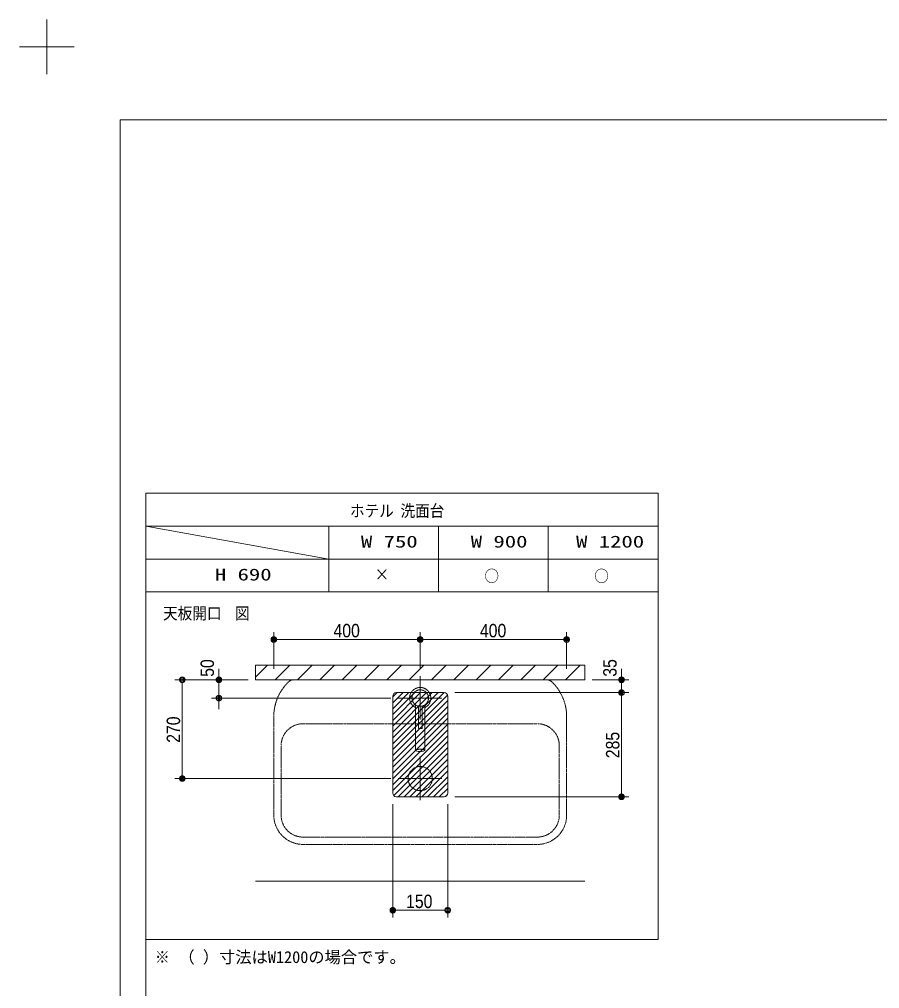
# Model space of a CAD drawing. Units: millimetres, scale not verified. Extents: x -6062 to 6062, y -3045 to 3045.
# Drawn here: x -6062 to -3712, y 396 to 3045 of the extents above; entities that cross this region are included whole.
import ezdxf
from ezdxf.enums import TextEntityAlignment as Align

# ---------------------------------------------------------------- set-up
doc = ezdxf.new("R2010")
doc.units = ezdxf.units.MM
doc.header["$LTSCALE"] = 20
doc.linetypes.add('CHAIN1', pattern=[8, 5, -1, 1, -1])
for name, color, linetype, lineweight in [('0-0_1図面枠', 7, 'Continuous', 9), ('0-1_2寸法-2', 7, 'Continuous', 9), ('0-2_0', 7, 'Continuous', 9), ('0-3_2寸法-1', 7, 'Continuous', 9), ('0-5_3一般', 7, 'Continuous', 9)]:
    doc.layers.add(name, color=color, linetype=linetype, lineweight=lineweight)
doc.styles.add('ＭＳ ゴシック', font='')
doc.styles.add('ＭＳ Ｐゴシック', font='')
doc.styles.get('ＭＳ ゴシック').set_extended_font_data('MS Gothic')
doc.styles.get('ＭＳ Ｐゴシック').set_extended_font_data('MS PGothic')

# ---------------------------------------------------------------- blocks, each defined once
blk = doc.blocks.new('グループ')
at = {"layer": '0-0_1図面枠'}
for p, q in [((-84000, 57900), (-84000, 60900)), ((-85500, 59400), (-82500, 59400))]:
    blk.add_line(p, q, dxfattribs=at)
blk = doc.blocks.new('グループ-2')
at = {"layer": '0-0_1図面枠'}
blk.add_lwpolyline([(-80000, 55400), (80000, 55400), (80000, -55400), (-80000, -55400)], close=True, dxfattribs=at)
blk = doc.blocks.new('図面枠')
at = {"layer": '0-0_1図面枠'}
for name in ['グループ', 'グループ-2']:
    blk.add_blockref(name, (0, 0), dxfattribs=at)
blk = doc.blocks.new('_Dot')
at = {"layer": '0-2_0'}
for p, q in [((-10, 0), (-20, 0)), ((9.78, 2), (-9.78, 2)), ((7.99, 6), (-7.99, 6)), ((9.16, -3.98), (-9.16, -3.98)), ((6, -7.98), (-6, -7.98))]:
    blk.add_line(p, q, dxfattribs=at)
for points in [[(10, 0), (9.92, 1.25), (9.69, 2.49), (9.3, 3.68), (8.76, 4.82), (8.09, 5.88), (7.29, 6.85), (6.37, 7.71), (5.36, 8.44), (4.26, 9.05), (3.09, 9.51), (1.87, 9.82), (0.63, 9.98), (-0.63, 9.98), (-1.87, 9.82), (-3.09, 9.51), (-4.26, 9.05), (-5.36, 8.44), (-6.37, 7.71), (-7.29, 6.85), (-8.09, 5.88), (-8.76, 4.82), (-9.3, 3.68), (-9.69, 2.49), (-9.92, 1.25), (-10, 0), (0, 0)], [(-10, 0), (-9.92, -1.25), (-9.69, -2.49), (-9.3, -3.68), (-8.76, -4.82), (-8.09, -5.88), (-7.29, -6.85), (-6.37, -7.71), (-5.36, -8.44), (-4.26, -9.05), (-3.09, -9.51), (-1.87, -9.82), (-0.63, -9.98), (0.63, -9.98), (1.87, -9.82), (3.09, -9.51), (4.26, -9.05), (5.36, -8.44), (6.37, -7.71), (7.29, -6.85), (8.09, -5.88), (8.76, -4.82), (9.3, -3.68), (9.69, -2.49), (9.92, -1.25), (10, 0), (0, 0)]]:
    blk.add_lwpolyline(points, close=True, dxfattribs=at)
blk = doc.blocks.new('グループ-20')
at = {"layer": '0-5_3一般', "linetype": 'CHAIN1'}
for p, q in [((-63600, 20600), (-63600, 18200)), ((-64800, 19400), (-62400, 19400))]:
    blk.add_line(p, q, dxfattribs=at)
blk.add_circle((-63600, 19400), 660, dxfattribs=at)
blk = doc.blocks.new('グループ-21')
at = {"layer": '0-5_3一般', "linetype": 'CHAIN1'}
for p, q in [((-56690, 24800), (-70510, 24800)), ((-71600, 22800), (-71600, 17400)), ((-55600, 17400), (-55600, 22800)), ((-70000, 22400), (-57200, 22400)), ((-71200, 17400), (-71200, 21200)), ((-56000, 21200), (-56000, 17400)), ((-57200, 16200), (-70000, 16200)), ((-70000, 15800), (-57200, 15800))]:
    blk.add_line(p, q, dxfattribs=at)
for centre, radius, start, end in [((-69000, 22800), 2600, 133.3418, 180), ((-70510, 24400), 400, 90, 133.3418), ((-56690, 24400), 400, 46.6582, 90), ((-58200, 22800), 2600, 0, 46.6582), ((-70000, 21200), 1200, 90, 180), ((-57200, 21200), 1200, 0, 90), ((-70000, 17400), 1600, 180, 270), ((-70000, 17400), 1200, 180, 270), ((-57200, 17400), 1600, 270, 0), ((-57200, 17400), 1200, 270, 0)]:
    blk.add_arc(centre, radius, start, end, dxfattribs=at)
at = {"layer": '0-5_3一般'}
blk.add_blockref('グループ-20', (0, 0), dxfattribs=at)
blk = doc.blocks.new('グループ-22')
at = {"layer": '0-5_3一般', "linetype": 'CHAIN1'}
for p, q in [((-63600, 25000), (-63600, 22600)), ((-64800, 23800), (-62400, 23800))]:
    blk.add_line(p, q, dxfattribs=at)
for points in [[(-63850, 22285.1), (-63850, 22337), (-63850, 22388.8), (-63850, 22440.7), (-63850, 22492.5), (-63850, 22544.4), (-63850, 22596.2), (-63850, 22648.1), (-63850, 22699.9), (-63850, 22751.8), (-63850, 22803.6), (-63850, 22855.5), (-63850, 22907.3), (-63850, 22959.2), (-63850, 23011), (-63850, 23062.9), (-63850, 23114.7), (-63850, 23166.6), (-63850, 23218.4), (-63850, 23270.3), (-63850, 23322.1), (-63850, 23374), (-63850, 23425.8)], [(-63350, 23425.8), (-63350, 23374), (-63350, 23322.1), (-63350, 23270.3), (-63350, 23218.4), (-63350, 23166.6), (-63350, 23114.7), (-63350, 23062.9), (-63350, 23011), (-63350, 22959.2), (-63350, 22907.3), (-63350, 22855.5), (-63350, 22803.6), (-63350, 22751.8), (-63350, 22699.9), (-63350, 22648.1), (-63350, 22596.2), (-63350, 22544.4), (-63350, 22492.5), (-63350, 22440.7), (-63350, 22388.8), (-63350, 22337), (-63350, 22285.1), (-63350, 22233.3), (-63350, 22181.4), (-63350, 22129.6), (-63350, 22077.7), (-63350, 22025.9), (-63350, 21974), (-63350, 21922.2), (-63350, 21870.3), (-63350, 21818.5), (-63350, 21766.6), (-63350, 21714.8), (-63350, 21662.9), (-63350, 21611.1), (-63350, 21559.2), (-63350, 21507.4), (-63350, 21455.5), (-63350, 21403.7)], [(-63350, 21403.7), (-63350, 21351.8), (-63350, 21300), (-63350, 21248.1), (-63350, 21196.3), (-63350, 21144.4), (-63350, 21092.6), (-63350, 21040.7), (-63350, 20988.9), (-63350, 20937), (-63423.5, 20891.5), (-63600, 20872.7), (-63776.5, 20891.5), (-63850, 20937), (-63850, 20988.9), (-63850, 21040.7), (-63850, 21092.6), (-63850, 21144.4), (-63850, 21196.3), (-63850, 21248.1), (-63850, 21300), (-63850, 21351.8), (-63850, 21403.7), (-63850, 21455.5), (-63850, 21507.4), (-63850, 21559.2), (-63850, 21611.1), (-63850, 21662.9), (-63850, 21714.8), (-63850, 21766.6), (-63850, 21818.5), (-63850, 21870.3), (-63850, 21922.2), (-63850, 21974), (-63850, 22025.9), (-63850, 22077.7), (-63850, 22129.6), (-63850, 22181.4), (-63850, 22233.3), (-63850, 22285.1)], [(-63850, 20937.4), (-63849.8, 20940), (-63849.2, 20942.5), (-63848.3, 20945.1), (-63847, 20947.6), (-63845.3, 20950), (-63843.2, 20952.5), (-63840.8, 20954.9), (-63837.9, 20957.3), (-63834.7, 20959.7), (-63831.2, 20962.1), (-63827.2, 20964.4), (-63822.9, 20966.7), (-63818.2, 20969), (-63813.1, 20971.2), (-63807.7, 20973.4), (-63802.1, 20975.5), (-63796.2, 20977.5), (-63790.1, 20979.5), (-63783.6, 20981.3), (-63776.9, 20983.2), (-63769.9, 20984.9), (-63762.6, 20986.6), (-63755.1, 20988.2), (-63747.2, 20989.7), (-63739.1, 20991.1), (-63730.7, 20992.5), (-63722.1, 20993.8), (-63713.3, 20995.1), (-63704.4, 20996.2), (-63695.4, 20997.2), (-63686.3, 20998.1), (-63677.2, 20999), (-63667.9, 20999.7), (-63658.5, 21000.3), (-63649, 21000.9), (-63639.4, 21001.3), (-63629.7, 21001.6), (-63619.9, 21001.9), (-63610, 21002)], [(-63610, 21002), (-63600, 21002.1), (-63590, 21002), (-63580.1, 21001.9), (-63570.3, 21001.6), (-63560.6, 21001.3), (-63551, 21000.9), (-63541.5, 21000.3), (-63532.1, 20999.7), (-63522.8, 20999), (-63513.7, 20998.1), (-63504.6, 20997.2), (-63495.6, 20996.2), (-63486.7, 20995.1), (-63477.9, 20993.8), (-63469.3, 20992.5), (-63460.9, 20991.1), (-63452.8, 20989.7), (-63444.9, 20988.2), (-63437.4, 20986.6), (-63430.1, 20984.9), (-63423.1, 20983.2), (-63416.4, 20981.3), (-63409.9, 20979.5), (-63403.8, 20977.5), (-63397.9, 20975.5), (-63392.3, 20973.4), (-63386.9, 20971.2), (-63381.8, 20969), (-63377.1, 20966.7), (-63372.8, 20964.4), (-63368.8, 20962.1), (-63365.3, 20959.7), (-63362.1, 20957.3), (-63359.2, 20954.9), (-63356.8, 20952.5), (-63354.7, 20950), (-63353, 20947.6), (-63351.7, 20945.1), (-63350.8, 20942.5)], [(-63350.8, 20942.5), (-63350.2, 20940), (-63350, 20937.4)]]:
    blk.add_lwpolyline(points, dxfattribs=at)
blk.add_lwpolyline([(-63700, 23361.3), (-63500, 23361.3), (-63500, 22130), (-63700, 22130)], close=True, dxfattribs=at)
for radius, start, end in [(580, 295.53323, 244.46677), (450, 282.83959, 257.16469)]:
    blk.add_arc((-63600, 23800), radius, start, end, dxfattribs=at)
blk = doc.blocks.new('グループ-23')
at = {"layer": '0-5_3一般'}
for name in ['グループ-22', 'グループ-21']:
    blk.add_blockref(name, (0, 0), dxfattribs=at)

msp = doc.modelspace()

# ---------------------------------------------------------------- linework, layer by layer
at = {"layer": '0-0_1図面枠'}
for p, q in [((-5717.5, 1750), (-5717.5, -2420)), ((-4317.5, 1660), (-5717.5, 1660)), ((-5717.5, 1660), (-5217.5, 1570)), ((-5217.5, 1480), (-5217.5, 1660)), ((-4917.5, 1480), (-4917.5, 1660)), ((-4617.5, 1480), (-4617.5, 1660)), ((-5717.5, 1570), (-4317.5, 1570))]:
    msp.add_line(p, q, dxfattribs=at)
for points in [[(-5717.5, 1750), (-4317.5, 1750), (-4317.5, 1480), (-5717.5, 1480)], [(-5717.5, 1480), (-4317.5, 1480), (-4317.5, 530), (-5717.5, 530)]]:
    msp.add_lwpolyline(points, close=True, dxfattribs=at)
at = {"layer": '0-1_2寸法-2'}
for p, q in [((-5517.5, 1255.01), (-5517.5, 1270.01)), ((-4417.5, 1255.01), (-4417.5, 1270.01)), ((-5437.5, 1240), (-5537.5, 1240)), ((-5517.5, 1190), (-5517.5, 1240)), ((-4497.5, 1240), (-4397.5, 1240)), ((-4417.5, 1205), (-4417.5, 1240)), ((-4872.5, 1205), (-4397.5, 1205)), ((-5047.5, 1190), (-5537.5, 1190)), ((-5517.5, 1174.99), (-5517.5, 1159.99)), ((-4417.5, 1189.99), (-4417.5, 1174.99))]:
    msp.add_line(p, q, dxfattribs=at)
at = {"layer": '0-3_2寸法-1'}
for p, q in [((-5367.5, 1270), (-5367.5, 1370)), ((-4967.5, 1270), (-4967.5, 1370)), ((-4967.5, 1270), (-4967.5, 1370)), ((-4567.5, 1270), (-4567.5, 1370)), ((-5352.49, 1350), (-4982.51, 1350)), ((-4582.51, 1350), (-4952.49, 1350)), ((-5537.5, 1240), (-5637.5, 1240)), ((-5617.5, 985.01), (-5617.5, 1224.99)), ((-4872.5, 1205), (-4397.5, 1205)), ((-4417.5, 1189.99), (-4417.5, 935.01)), ((-5047.5, 970), (-5637.5, 970)), ((-4872.5, 920), (-4397.5, 920)), ((-5042.5, 900), (-5042.5, 590)), ((-4892.5, 900), (-4892.5, 590)), ((-4907.51, 610), (-5027.49, 610))]:
    msp.add_line(p, q, dxfattribs=at)
at = {"layer": '0-5_3一般'}
for p, q in [((-5417.5, 1246.8), (-5384.3, 1280)), ((-5363.34, 1240), (-5323.34, 1280)), ((-5302.38, 1240), (-5262.38, 1280)), ((-5241.42, 1240), (-5201.42, 1280)), ((-5180.46, 1240), (-5140.46, 1280)), ((-5119.5, 1240), (-5079.5, 1280)), ((-5058.54, 1240), (-5018.54, 1280)), ((-4997.58, 1240), (-4957.58, 1280)), ((-4936.62, 1240), (-4896.62, 1280)), ((-4875.66, 1240), (-4835.66, 1280)), ((-4814.7, 1240), (-4774.7, 1280)), ((-4753.74, 1240), (-4713.74, 1280)), ((-4692.78, 1240), (-4652.78, 1280)), ((-4631.82, 1240), (-4591.82, 1280)), ((-4570.86, 1240), (-4530.86, 1280)), ((-5417.5, 1240), (-4517.5, 1240)), ((-5042.5, 1193), (-5030.5, 1205)), ((-5042.5, 1177), (-5014.5, 1205)), ((-5042.5, 1161), (-4998.5, 1205)), ((-5042.5, 1145), (-4982.5, 1205)), ((-5042.5, 1129), (-4966.5, 1205)), ((-5042.5, 1113), (-4950.5, 1205)), ((-5042.5, 1097), (-4934.5, 1205)), ((-5042.5, 1081), (-4918.5, 1205)), ((-5042.5, 1065), (-4902.5, 1205)), ((-5042.5, 1049), (-4893.12, 1198.38)), ((-5042.5, 930), (-5042.5, 1195)), ((-5042.5, 930), (-5042.5, 1195)), ((-5032.5, 1205), (-4902.5, 1205)), ((-5032.5, 1205), (-4902.5, 1205)), ((-4892.5, 1195), (-4892.5, 930)), ((-4892.5, 1195), (-4892.5, 930)), ((-5042.5, 1033), (-4892.5, 1183)), ((-5042.5, 1017), (-4892.5, 1167)), ((-5042.5, 1001), (-4892.5, 1151)), ((-5042.5, 985), (-4892.5, 1135)), ((-5042.5, 969), (-4892.5, 1119)), ((-5042.5, 953), (-4892.5, 1103)), ((-5042.5, 937), (-4892.5, 1087)), ((-5040.02, 923.48), (-4892.5, 1071)), ((-5027.5, 920), (-4892.5, 1055)), ((-5011.5, 920), (-4892.5, 1039)), ((-4995.5, 920), (-4892.5, 1023)), ((-4979.5, 920), (-4892.5, 1007)), ((-4963.5, 920), (-4892.5, 991)), ((-4947.5, 920), (-4892.5, 975)), ((-4931.5, 920), (-4892.5, 959)), ((-4915.5, 920), (-4892.5, 943)), ((-4902.5, 920), (-5032.5, 920)), ((-4902.5, 920), (-5032.5, 920)), ((-4898.77, 920.73), (-4893.23, 926.27)), ((-5417.5, 690), (-4517.5, 690))]:
    msp.add_line(p, q, dxfattribs=at)
msp.add_lwpolyline([(-5417.5, 1280), (-4517.5, 1280), (-4517.5, 1240), (-5417.5, 1240)], close=True, dxfattribs=at)
for centre, start, end in [((-5032.5, 1195), 90, 180), ((-5032.5, 1195), 90, 180), ((-4902.5, 1195), 0, 90), ((-4902.5, 1195), 0, 90), ((-5032.5, 930), 180, 270), ((-5032.5, 930), 180, 270), ((-4902.5, 930), 270, 0), ((-4902.5, 930), 270, 0)]:
    msp.add_arc(centre, 10, start, end, dxfattribs=at)

# ---------------------------------------------------------------- block references
at = {"layer": '0-0_1図面枠', "xscale": 0.05, "yscale": 0.05}
msp.add_blockref('図面枠', (-1787.5, 0), dxfattribs=at)
at = {"layer": '0-1_2寸法-2', "xscale": 0.7503418, "yscale": 0.7503418}
for p, rotation in [((-5517.5, 1240), 270), ((-4417.5, 1240), 270), ((-5517.5, 1190), 90), ((-4417.5, 1205), 90)]:
    msp.add_blockref('_Dot', p, dxfattribs=dict(at, rotation=rotation))
at = {"layer": '0-3_2寸法-1', "xscale": 0.7503418, "yscale": 0.7503418}
for p, rotation in [((-5367.5, 1350), 180), ((-4967.5, 1350), 180), ((-5617.5, 1240), 90), ((-4417.5, 1205), 90), ((-5617.5, 970), 270), ((-4417.5, 920), 270), ((-5042.5, 610), 180)]:
    msp.add_blockref('_Dot', p, dxfattribs=dict(at, rotation=rotation))
for p in [(-4967.5, 1350), (-4567.5, 1350), (-4892.5, 610)]:
    msp.add_blockref('_Dot', p, dxfattribs=at)
at = {"layer": '0-5_3一般', "xscale": 0.05, "yscale": 0.05}
msp.add_blockref('グループ-23', (-1787.5, 0), dxfattribs=at)

# ---------------------------------------------------------------- texts
at = {"layer": '0-0_1図面枠', "style": 'ＭＳ ゴシック'}
for s, width, p in [('洗面台', 0.9, (-5021.34, 1675.81)), ('ホテル', 0.9, (-5159.45, 1675.81)), ('W 750', 1.4, (-5129.45, 1591.59)), ('W 900', 1.4, (-4829.45, 1591.59)), ('W 1200', 1.4, (-4541.75, 1591.59)), ('H 690', 1.4, (-5528.49, 1501.59)), ('×', 0.9, (-5091.99, 1501.76)), ('○', 0.9, (-4792.09, 1497.53)), ('○', 0.9, (-4492.09, 1497.53)), ('天板開口', 0.9, (-5670, 1395.64)), ('図', 0.9, (-5473.27, 1395.64)), ('※', 0.9, (-5692.1, 456.01))]:
    msp.add_text(s, height=32.55, dxfattribs=dict(at, width=width)).set_placement(p, align=Align.BOTTOM_LEFT)
msp.add_text('（ ）寸法はW1200の場合です。', height=32.55, dxfattribs=at).set_placement((-5627.93, 456.01), align=Align.BOTTOM_LEFT)
at = {"layer": '0-1_2寸法-2', "style": 'ＭＳ Ｐゴシック', "width": 0.9}
for s, p in [('50', (-5519.98, 1248.06)), ('35', (-4419.98, 1248.41))]:
    msp.add_text(s, height=36.66, rotation=90, dxfattribs=at).set_placement(p, align=Align.BOTTOM_LEFT)
at = {"layer": '0-3_2寸法-1', "style": 'ＭＳ Ｐゴシック', "width": 0.9}
for s, p in [('400', (-5204.39, 1345.04)), ('400', (-4804.39, 1345.04)), ('150', (-5006.11, 605.04))]:
    msp.add_text(s, height=36.66, dxfattribs=at).set_placement(p, align=Align.BOTTOM_LEFT)
for s, p in [('270', (-5612.54, 1067.72)), ('285', (-4412.44, 1025.61))]:
    msp.add_text(s, height=36.66, rotation=90, dxfattribs=at).set_placement(p, align=Align.BOTTOM_LEFT)

doc.saveas('drawing.dxf')
